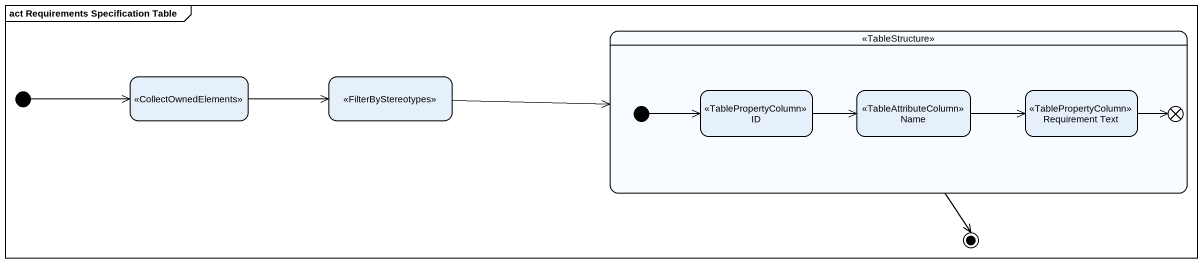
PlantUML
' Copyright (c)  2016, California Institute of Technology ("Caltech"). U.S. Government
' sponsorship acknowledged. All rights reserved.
@startuml
mainframe act Requirements Specification Table
hide empty description
state " " as state1 <<TableStructure>> {
  state ID <<TablePropertyColumn>>
  state Name <<TableAttributeColumn>>
  state "Requirement Text" as Requirement_Text <<TablePropertyColumn>>
  state flowfinal1 <<end>>
  [*] -right-> ID
}
state " " as state2 <<CollectOwnedElements>>
state " " as state3 <<FilterByStereotypes>>
[*] -right-> state2
state2 -right-> state3
state3 -right-> state1
ID -right-> Name
Name -right-> Requirement_Text
Requirement_Text -right-> flowfinal1
state1 --> [*]
@enduml
